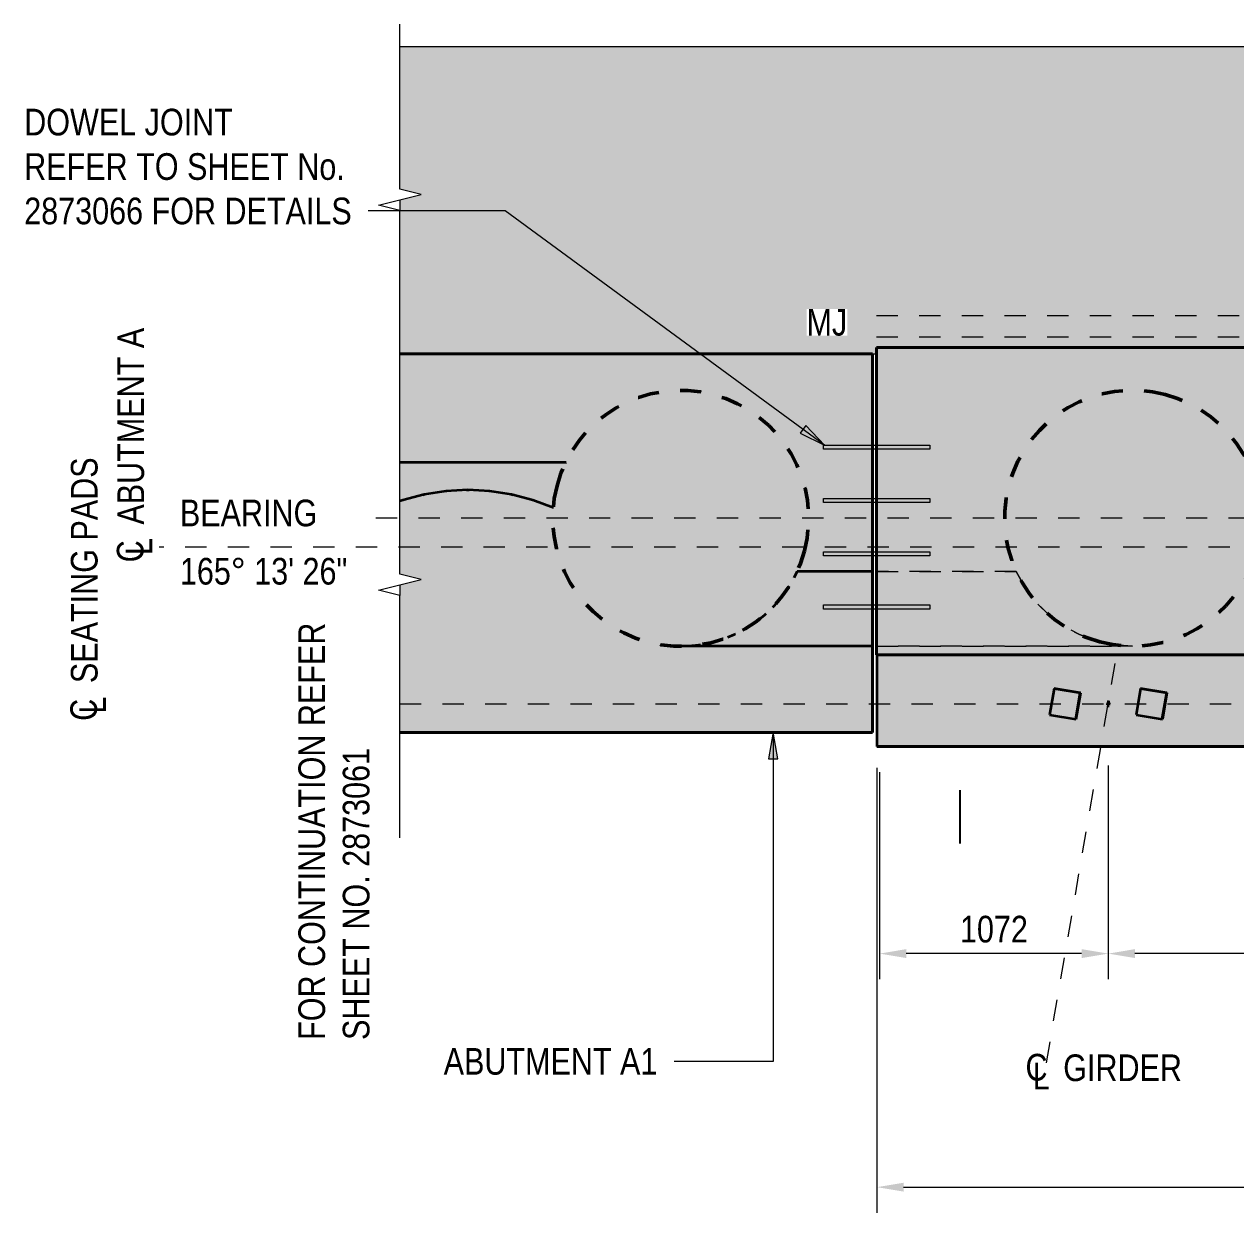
# Model space of a CAD drawing. Header units: metres. Extents: x 1108 to 1189, y -511 to 24.
# Drawn here: x 1108.35 to 1114.04, y -509.66 to -504.09 of the extents above; entities that cross this region are included whole.
import ezdxf

# ---------------------------------------------------------------- set-up
doc = ezdxf.new("R2010")
doc.units = ezdxf.units.M
for name, pattern in [('JacobsCenter', [0.015, 0.009, -0.0015, 0.003, -0.0015]), ('JacobsDash_2_', [0.0045, 0.003, -0.0015]), ('JacobsGridLine', [0.0145, 0.01, -0.001, 0.0025, -0.001])]:
    doc.linetypes.add(name, pattern=pattern)
doc.layers.get('Defpoints').update_dxf_attribs({"color": 41})
for name, color, linetype, lineweight in [('A-ANNO-DIMS', 7, 'Continuous', 9), ('A-ANNO-NOTE', 7, 'Continuous', 9), ('A-DETL', 7, 'Continuous', 13), ('A-DETL-GENF', 7, 'Continuous', 9), ('A-GENM', 7, 'Continuous', 35), ('G-ANNO-TEXT', 7, 'Continuous', 9), ('S-BEAM', 7, 'Continuous', 50), ('S-FNDN', 7, 'Continuous', 50), ('S-FNDN-HDLN', 7, 'JacobsDash_2_', 18), ('S-GRID', 7, 'Continuous', 9)]:
    doc.layers.add(name, color=color, linetype=linetype, lineweight=lineweight)
doc.styles.add('Arial Narrow_1', font='ARIALN.TTF', dxfattribs={"height": 0.125})
doc.styles.add('Arial Narrow_2', font='ARIALN.TTF', dxfattribs={"height": 0.0025})
doc.dimstyles.new('Dimension_Standard_O__mm__1', dxfattribs={"dimscale": 0.3048, "dimtxt": 0.127929, "dimasz": 0.410105, "dimexe": 0.393701, "dimexo": 0.246063, "dimgap": 0.246063, "dimtad": 1, "dimdec": 0, "dimlfac": 1000, "dimzin": 0, "dimdsep": 46, "dimtxsty": 'Arial Narrow_1', "dimsah": 1, "dimcen": 0.09, "dimaunit": 1, "dimadec": 4, "dimazin": 0, "dimtfac": 1, "dimtdec": 4, "dimtix": 1, "dimtmove": 0, "dimatfit": 3, "dimfxl": 1, "dimtvp": 1, "dimtfill": 1, "dimtolj": 1, "dimtzin": 0, "dimlwd": 18, "dimlwe": 18, "dimarcsym": 2})
doc.dimstyles.new('Dimension_Standard_T__mm_', dxfattribs={"dimscale": 0.3048, "dimtxt": 0.127929, "dimasz": 0.410105, "dimexe": 0.393701, "dimexo": 0.246063, "dimgap": 0.164042, "dimtad": 1, "dimdec": 0, "dimlfac": 1000, "dimzin": 0, "dimdsep": 46, "dimtxsty": 'Arial Narrow_1', "dimsah": 1, "dimcen": 0.09, "dimaunit": 1, "dimadec": 4, "dimazin": 0, "dimtfac": 1, "dimtdec": 4, "dimtix": 1, "dimtmove": 0, "dimatfit": 3, "dimfxl": 1, "dimtvp": 1, "dimtolj": 1, "dimtzin": 0, "dimlwd": 18, "dimlwe": 18, "dimarcsym": 2})

# ---------------------------------------------------------------- blocks, each defined once
blk = doc.blocks.new('T2DPAA-T2D-C3S-RS-M3D-100334_rvt-1-DRG-2873062 - ABUTMENT A CONCRETE PLAN')
at = {"layer": 'A-ANNO-NOTE', "color": 253, "lineweight": 25, "true_color": 0xa3a3a3}
blk.add_line((1112.7425, -507.9332), (1112.7424, -507.6832), dxfattribs=at)
blk.add_line((1112.7425, -507.9332), (1112.7424, -507.6832), dxfattribs=at)
blk = doc.blocks.new('01_SFO_FRP_Pile_CastInPlace_CS_BR08 - CAST-IN-PLACE PILE - 1200-8660909-DRG-2873062 - ABUTMENT A CONCRETE PLAN')
at = {"layer": 'S-FNDN', "color": 253, "linetype": 'JacobsDash_2_', "true_color": 0xa6a6a6}
for start, end in [(90, 270), (270, 90)]:
    blk.add_arc((0, 0), 0.6, start, end, dxfattribs=at)
blk = doc.blocks.new('05_SFO_BPE_Twin_Pedestal_Sq125_CS_BR13-1 - 525 Wide Pedestal _125L x 125W x20H_-5992202-DRG-2873062 - ABUTMENT A CONCRETE PLAN')
at = {"layer": 'S-FNDN-HDLN', "color": 250, "lineweight": 35, "true_color": 0x393939}
for p, q in [((1113.4277, -507.2762), (1113.4375, -507.2779)), ((1113.4375, -507.2779), (1113.4349, -507.2932)), ((1113.4375, -507.2779), (1113.4401, -507.2631)), ((1113.4391, -507.2687), (1113.4375, -507.2779)), ((1113.4474, -507.2796), (1113.4375, -507.2779))]:
    blk.add_line(p, q, dxfattribs=at)
blk = doc.blocks.new('01_SFO_FRP_Pile_CastInPlace_CS_BR08 - CAST-IN-PLACE PILE - 1200-8661114-DRG-2873062 - ABUTMENT A CONCRETE PLAN')
at = {"layer": 'S-FNDN', "color": 253, "linetype": 'JacobsDash_2_', "true_color": 0x9e9e9e}
for start, end in [(90, 270), (270, 90)]:
    blk.add_arc((0, 0), 0.6, start, end, dxfattribs=at)
blk = doc.blocks.new('03_SFR_ACS_Abutment_BR08_Retaining wall CS - ABUTMENT SOUTH WEST_B08-7985321-DRG-2873062 - ABUTMENT A CONCRETE PLAN')
at = {"layer": 'S-BEAM', "color": 252, "lineweight": 40, "true_color": 0x888888}
for p, q in [((1112.3325, -505.6375), (1110.1147, -505.6368)), ((1112.3317, -505.6375), (1112.3311, -507.4125)), ((1112.332, -507.4125), (1112.3325, -505.6375)), ((1112.3325, -505.6375), (1112.332, -505.6375)), ((1110.1147, -507.4118), (1112.332, -507.4125)), ((1112.3311, -507.4125), (1112.332, -507.4125))]:
    blk.add_line(p, q, dxfattribs=at)
blk = doc.blocks.new('20_SFR_WSC_ShotcreteWall_ArchFlatBack_Datum - ArchWall_PileSize_1200-8657810-DRG-2873062 - ABUTMENT A CONCRETE PLAN')
at = {"layer": 'A-GENM', "color": 252, "true_color": 0x888888}
for p, q in [((0.6962, -0.6862), (0.6911, -0.6846)), ((0.7981, -0.7129), (0.7885, -0.7109)), ((0.902, -0.7287), (0.89, -0.7274)), ((1.0064, -0.7335), (0.9936, -0.7335)), ((1.11, -0.7274), (1.098, -0.7287)), ((1.2115, -0.7109), (1.2019, -0.7129)), ((1.3089, -0.6846), (1.3038, -0.6862)), ((0.5396, -0.8623), (0.5392, -0.8633)), ((1.3191, -0.8633), (0.5392, -0.8633))]:
    blk.add_line(p, q, dxfattribs=at)
at = {"layer": 'A-GENM', "color": 252, "true_color": 0x888888, "flags": 128}
for points in [[(0.5984, -0.6493), (0.6947, -0.6857), (0.7946, -0.7122), (0.8968, -0.7281), (1, -0.7335), (1.1032, -0.7281), (1.2054, -0.7122), (1.3053, -0.6857), (1.3194, -0.6811)], [(0.5681, -0.7932), (0.5676, -0.7945), (0.5672, -0.7958)]]:
    blk.add_lwpolyline(points, dxfattribs=at)
blk = doc.blocks.new('BREAK LINE - INPUT VIEW SCALE_R13 - Std Break-8849537-DRG-2873062 - ABUTMENT A CONCRETE PLAN')
at = {"layer": 'A-DETL-GENF'}
blk.add_line((17.4538, 0), (8.7769, 0), dxfattribs=at)
blk = doc.blocks.new('BREAK LINE - INPUT VIEW SCALE_R13 - Std Break-6137991-DRG-2873062 - ABUTMENT A CONCRETE PLAN')
at = {"layer": 'A-DETL-GENF', "color": 252, "true_color": 0x888888}
for p, q in [((1.062, 0.1), (1.037, 0)), ((1.112, -0.1), (1.062, 0.1)), ((1.037, 0), (0.1044, 0)), ((1.137, 0), (1.112, -0.1)), ((2.2739, 0), (1.137, 0))]:
    blk.add_line(p, q, dxfattribs=at)
blk = doc.blocks.new('BREAK LINE - INPUT VIEW SCALE_R13 - Std Break-9217716-DRG-2873062 - ABUTMENT A CONCRETE PLAN')
at = {"layer": 'A-DETL-GENF', "color": 252, "true_color": 0x888888}
for p, q in [((0.6979, 0.1), (0.6729, 0)), ((0.7479, -0.1), (0.6979, 0.1)), ((0.6729, 0), (-0.1, 0)), ((1.5459, 0), (0.7729, 0)), ((0.7729, 0), (0.7479, -0.1))]:
    blk.add_line(p, q, dxfattribs=at)
blk = doc.blocks.new('CS_Annot_Centreline Symbol2 - CS_Annot_Centreline Symbol-5074296-DRG-2873062 - ABUTMENT A CONCRETE PLAN')
at = {"layer": 'A-ANNO-NOTE', "char_height": 0.0025, "attachment_point": 1, "style": 'Arial Narrow_2'}
for s, insert, width in [('C  ', (-0.00109, 0.00476), 0.0044093), ('L', (-0.00041, 0.00392), 0.0019241)]:
    blk.add_mtext(s, dxfattribs=dict(at, insert=insert, width=width))
blk = doc.blocks.new('DIMBLOCK17-DRG-2873062 - ABUTMENT A CONCRETE PLAN')
at = {"layer": 'A-ANNO-DIMS', "color": 0, "lineweight": 18, "transparency": 16777216}
for p, q in [((1113.4375, -507.5665), (1113.4375, -508.5691)), ((1115.4663, -507.5689), (1115.4663, -508.5691)), ((1115.3413, -508.4491), (1113.5625, -508.4491))]:
    blk.add_line(p, q, dxfattribs=at)
at = {"layer": 'A-ANNO-DIMS', "color": 0, "transparency": 16777216}
for points in [[(1113.5625, -508.4282), (1113.5625, -508.4699), (1113.4375, -508.4491)], [(1115.3413, -508.4282), (1115.3413, -508.4699), (1115.4663, -508.4491)]]:
    blk.add_solid(points, dxfattribs=at)
at = {"layer": 'Defpoints', "color": 0, "transparency": 16777216}
for p in [(1113.4375, -507.4915), (1115.4663, -507.4939), (1113.4375, -508.4491)]:
    blk.add_point(p, dxfattribs=at)
at = {"layer": 'A-ANNO-DIMS', "color": 0, "lineweight": 18, "transparency": 16777216, "insert": (1114.4519, -508.3352), "char_height": 0.125, "width": 0.380132, "attachment_point": 5, "style": 'Arial Narrow_1'}
blk.add_mtext('\\A1;2029', dxfattribs=at)
blk = doc.blocks.new('DIMBLOCK18-DRG-2873062 - ABUTMENT A CONCRETE PLAN')
at = {"layer": 'A-ANNO-DIMS', "color": 0, "lineweight": 18, "transparency": 16777216}
for p, q in [((1113.4375, -507.5665), (1113.4375, -508.5691)), ((1112.365, -507.5978), (1112.365, -508.5691)), ((1113.3125, -508.4491), (1112.49, -508.4491))]:
    blk.add_line(p, q, dxfattribs=at)
at = {"layer": 'A-ANNO-DIMS', "color": 0, "transparency": 16777216}
for points in [[(1112.49, -508.4282), (1112.49, -508.4699), (1112.365, -508.4491)], [(1113.3125, -508.4282), (1113.3125, -508.4699), (1113.4375, -508.4491)]]:
    blk.add_solid(points, dxfattribs=at)
at = {"layer": 'Defpoints', "color": 0, "transparency": 16777216}
for p in [(1112.365, -507.5228), (1113.4375, -507.4915), (1112.365, -508.4491)]:
    blk.add_point(p, dxfattribs=at)
at = {"layer": 'A-ANNO-DIMS', "color": 0, "lineweight": 18, "transparency": 16777216, "insert": (1112.9013, -508.3352), "char_height": 0.125, "width": 0.380132, "attachment_point": 5, "style": 'Arial Narrow_1'}
blk.add_mtext('\\A1;1072', dxfattribs=at)
blk = doc.blocks.new('DIMBLOCK19-DRG-2873062 - ABUTMENT A CONCRETE PLAN')
at = {"layer": 'A-ANNO-DIMS', "color": 0, "lineweight": 18, "transparency": 16777216}
for p, q in [((1129.0029, -506.6239), (1129.0029, -509.6642)), ((1112.3525, -507.5787), (1112.3525, -509.6642)), ((1112.4775, -509.5442), (1128.8779, -509.5442))]:
    blk.add_line(p, q, dxfattribs=at)
at = {"layer": 'A-ANNO-DIMS', "color": 0, "transparency": 16777216}
for points in [[(1112.4775, -509.5233), (1112.4775, -509.565), (1112.3525, -509.5442)], [(1128.8779, -509.5233), (1128.8779, -509.565), (1129.0029, -509.5442)]]:
    blk.add_solid(points, dxfattribs=at)
at = {"layer": 'Defpoints', "color": 0, "transparency": 16777216}
for p in [(1129.0029, -506.5489), (1112.3525, -507.5037), (1129.0029, -509.5442)]:
    blk.add_point(p, dxfattribs=at)
at = {"layer": 'A-ANNO-DIMS', "color": 0, "lineweight": 18, "transparency": 16777216, "insert": (1120.6777, -509.4053), "char_height": 0.125, "width": 0.475164, "attachment_point": 5, "style": 'Arial Narrow_1', "bg_fill": 3, "box_fill_scale": 1.1, "bg_fill_color": 256, "bg_fill_true_color": 13158600, "bg_fill_transparency": 0}
blk.add_mtext('\\A1;16650', dxfattribs=at)

msp = doc.modelspace()

# ---------------------------------------------------------------- hatches: boundary and pattern name
at = {"layer": 'A-DETL-GENF'}
h = msp.add_hatch(dxfattribs=at)
h.set_pattern_fill('FP_1', color=256, style=0, pattern_type=2)
h.set_pattern_definition([(0, (937.04, -1733.145), (0.15875, 0.15875), [0.15875, -0.15875])])
h.paths.add_polyline_path([(1112.3513, -505.6375), (1112.3513, -505.6079), (1143.1172, -505.6079), (1143.1172, -504.1961), (1137.5458, -504.1961), (1137.5102, -504.4005), (1137.4905, -504.3971), (1137.4485, -504.4122), (1137.4041, -504.416), (1137.3601, -504.4084), (1137.3196, -504.3897), (1137.2508, -504.333), (1137.2103, -504.3143), (1137.1663, -504.3067), (1137.1219, -504.3105), (1137.0799, -504.3256), (1137.0602, -504.3222), (1137.0822, -504.1961), (1135.4184, -504.1961), (1135.3934, -504.2961), (1135.3434, -504.0961), (1135.3184, -504.1961), (1118.8915, -504.1961), (1118.8665, -504.2961), (1118.8165, -504.0961), (1118.7915, -504.1961), (1110.1147, -504.1961), (1110.1147, -504.8646), (1110.2147, -504.8896), (1110.1147, -504.9146), (1110.1147, -505.6368), (1112.3325, -505.6375)])
h.paths.add_polyline_path([(1127.084, -504.796), (1127.0756, -504.7946), (1127.0678, -504.791), (1127.0546, -504.7802), (1127.0468, -504.7766), (1127.0383, -504.7751), (1127.0279, -504.7766), (1127.0218, -504.7788), (1127.002, -504.7754), (1127.0124, -504.7155), (1127.1306, -504.7359), (1127.1203, -504.7958), (1127.1006, -504.7924), (1127.0921, -504.7953), (1127.087, -504.7958)])
h.paths.add_polyline_path([(1126.947, -504.796), (1126.9386, -504.7946), (1126.9308, -504.791), (1126.9176, -504.7802), (1126.9098, -504.7766), (1126.9013, -504.7751), (1126.8909, -504.7766), (1126.8848, -504.7788), (1126.8651, -504.7754), (1126.8754, -504.7155), (1126.9936, -504.7359), (1126.9833, -504.7958), (1126.9636, -504.7924), (1126.9555, -504.7953), (1126.95, -504.7958)])
h.paths.add_polyline_path([(1124.9067, -504.7879), (1124.8961, -504.7861), (1124.8864, -504.7817), (1124.8699, -504.7681), (1124.8601, -504.7636), (1124.8496, -504.7618), (1124.8383, -504.763), (1124.8289, -504.7664), (1124.8092, -504.7627), (1124.8195, -504.7031), (1124.9574, -504.7269), (1124.9471, -504.7867), (1124.9274, -504.7834), (1124.9173, -504.787)])
h.paths.add_polyline_path([(1132.9281, -504.7879), (1132.9175, -504.7861), (1132.9078, -504.7817), (1132.8912, -504.7681), (1132.8815, -504.7636), (1132.871, -504.7618), (1132.8596, -504.763), (1132.8502, -504.7664), (1132.8306, -504.7627), (1132.8408, -504.7031), (1132.9788, -504.7269), (1132.9685, -504.7867), (1132.9488, -504.7834), (1132.9387, -504.787)])
h.paths.add_polyline_path([(1133.2832, -504.7879), (1133.2727, -504.7861), (1133.2629, -504.7817), (1133.2464, -504.7681), (1133.2367, -504.7636), (1133.2261, -504.7618), (1133.2148, -504.763), (1133.2054, -504.7664), (1133.1857, -504.7627), (1133.196, -504.7031), (1133.334, -504.7269), (1133.3237, -504.7867), (1133.3039, -504.7834), (1133.2939, -504.787)])
h.paths.add_polyline_path([(1133.1056, -504.7879), (1133.0951, -504.7861), (1133.0854, -504.7817), (1133.0688, -504.7681), (1133.0591, -504.7636), (1133.0485, -504.7618), (1133.0372, -504.763), (1133.0278, -504.7664), (1133.0081, -504.7627), (1133.0184, -504.7031), (1133.1564, -504.7269), (1133.1461, -504.7867), (1133.1264, -504.7834), (1133.1163, -504.787)])
h.paths.add_polyline_path([(1117.1257, -504.7831), (1117.113, -504.7809), (1117.1013, -504.7756), (1117.0815, -504.7592), (1117.0698, -504.7539), (1117.0572, -504.7517), (1117.0444, -504.7529), (1117.0323, -504.7572), (1117.0126, -504.7538), (1117.0177, -504.7238), (1117.1754, -504.751), (1117.1702, -504.781), (1117.1505, -504.7776), (1117.1385, -504.782)])
h.paths.add_polyline_path([(1116.9532, -504.7534), (1116.9405, -504.7512), (1116.9289, -504.7458), (1116.909, -504.7295), (1116.8973, -504.7242), (1116.8847, -504.722), (1116.8701, -504.7238), (1116.8598, -504.7275), (1116.8402, -504.7238), (1116.8453, -504.6941), (1117.003, -504.7212), (1116.9978, -504.7513), (1116.9781, -504.7479), (1116.966, -504.7522), (1116.959, -504.7529)])
h.paths.add_polyline_path([(1116.7807, -504.7237), (1116.7681, -504.7215), (1116.7564, -504.7161), (1116.7366, -504.6998), (1116.7249, -504.6945), (1116.7122, -504.6923), (1116.6976, -504.6941), (1116.6874, -504.6978), (1116.6677, -504.6941), (1116.6728, -504.6644), (1116.8305, -504.6915), (1116.8253, -504.7216), (1116.8056, -504.7182), (1116.7935, -504.7225), (1116.7866, -504.7231)])
at = {"layer": 'A-DETL-GENF', "true_color": 0xc0c0c0, "transparency": 33554509}
for points in [[(1112.0284, -507.4118), (1112.3325, -507.4118), (1112.3325, -505.6375), (1110.1147, -505.6375), (1110.1147, -506.6701), (1110.2147, -506.6951), (1110.1147, -506.7201), (1110.1147, -507.4118), (1111.9848, -507.4118)], [(1112.3525, -507.4781), (1143.1167, -507.4779), (1143.1157, -507.0479), (1112.3525, -507.0479)]]:
    msp.add_hatch(color=9, dxfattribs=at).paths.add_polyline_path(points)
at = {"layer": 'A-DETL-GENF', "true_color": 0xc0c0c0, "transparency": 33554499}
h = msp.add_hatch(color=9, dxfattribs=at)
h.paths.add_polyline_path([(1143.1162, -507.0479), (1143.1162, -505.6079), (1112.3525, -505.6079), (1112.3525, -507.0479), (1143.1157, -507.0479)])
h.paths.add_polyline_path([(1129.0029, -506.5429), (1128.8529, -506.5429), (1128.8533, -506.532), (1128.8545, -506.5211), (1128.8565, -506.5103), (1128.8593, -506.4997), (1128.8628, -506.4893), (1128.8671, -506.4793), (1128.8721, -506.4695), (1128.8789, -506.4586), (1128.8842, -506.4512), (1128.8912, -506.4428), (1128.8988, -506.4349), (1128.907, -506.4276), (1128.9157, -506.4209), (1128.9248, -506.4149), (1128.9343, -506.4095), (1128.9443, -506.4049), (1128.9545, -506.401), (1128.965, -506.3978), (1128.9758, -506.3954), (1128.9865, -506.3938), (1128.9975, -506.393), (1129.0029, -506.3933), (1129.0029, -506.5374)])
h.paths.add_polyline_path([(1129.0029, -506.6929), (1129.0029, -506.5429), (1129.1529, -506.5429), (1129.1522, -506.5576), (1129.1513, -506.5648), (1129.1493, -506.5755), (1129.1466, -506.5861), (1129.143, -506.5965), (1129.1387, -506.6066), (1129.1337, -506.6163), (1129.128, -506.6257), (1129.1217, -506.6346), (1129.1146, -506.643), (1129.107, -506.6509), (1129.0989, -506.6582), (1129.0902, -506.6649), (1129.0793, -506.672), (1129.0715, -506.6763), (1129.0616, -506.681), (1129.0514, -506.6849), (1129.0409, -506.688), (1129.0302, -506.6904), (1129.0141, -506.6925), (1129.0084, -506.6928)])
at = {"layer": 'G-ANNO-TEXT'}
for points in [[(1112.1063, -506.0652), (1112.0185, -505.9735), (1111.9925, -506.009)], [(1111.8654, -507.4108), (1111.8434, -507.5358), (1111.8875, -507.5358)]]:
    msp.add_hatch(color=256, dxfattribs=at).paths.add_polyline_path(points)

# ---------------------------------------------------------------- linework, layer by layer
at = {"layer": 'A-DETL', "lineweight": 18}
for p, q in [((1110.1147, -504.9146), (1110.1147, -504.9646)), ((1110.1147, -505.6368), (1112.3513, -505.6375)), ((1112.3513, -505.6375), (1112.3513, -505.6079)), ((1112.3513, -505.6079), (1112.3525, -505.6079)), ((1112.1013, -506.0646), (1112.3525, -506.0646)), ((1112.1013, -506.0846), (1112.1013, -506.0646)), ((1112.3525, -506.0846), (1112.1013, -506.0846)), ((1112.1013, -506.3146), (1112.3525, -506.3146)), ((1112.1013, -506.3346), (1112.1013, -506.3146)), ((1112.3525, -506.3346), (1112.1013, -506.3346)), ((1112.1013, -506.5646), (1112.3525, -506.5646)), ((1112.1013, -506.5846), (1112.1013, -506.5646)), ((1112.3525, -506.5846), (1112.1013, -506.5846)), ((1112.1013, -506.8146), (1112.3525, -506.8146)), ((1112.1013, -506.8346), (1112.1013, -506.8146)), ((1112.3525, -506.8346), (1112.1013, -506.8346))]:
    msp.add_line(p, q, dxfattribs=at)
at = {"layer": 'A-DETL', "color": 164, "linetype": 'JacobsDash_2_', "lineweight": 9, "true_color": 0x002699}
for p, q in [((1112.3513, -505.4579), (1126.3665, -505.4579)), ((1112.3513, -505.5579), (1126.3665, -505.5579))]:
    msp.add_line(p, q, dxfattribs=at)
at = {"layer": 'A-DETL', "color": 7, "lineweight": 9, "true_color": 0xffffff}
for p, q in [((1112.3325, -505.6375), (1110.1147, -505.6375)), ((1112.3325, -507.4118), (1112.3325, -505.6375)), ((1110.1147, -506.7201), (1110.1147, -506.7701)), ((1110.1147, -507.4118), (1112.3325, -507.4118))]:
    msp.add_line(p, q, dxfattribs=at)
at = {"layer": 'A-DETL', "color": 250, "lineweight": 18, "true_color": 0x323232}
for p, q in [((1112.3525, -505.6079), (1143.1162, -505.6079)), ((1112.3525, -506.0646), (1112.6013, -506.0646)), ((1112.6013, -506.0846), (1112.3525, -506.0846)), ((1112.6013, -506.0646), (1112.6013, -506.0846)), ((1112.3525, -506.3146), (1112.6013, -506.3146)), ((1112.6013, -506.3346), (1112.3525, -506.3346)), ((1112.6013, -506.3146), (1112.6013, -506.3346)), ((1112.3525, -506.5646), (1112.6013, -506.5646)), ((1112.6013, -506.5646), (1112.6013, -506.5846)), ((1112.6013, -506.5846), (1112.3525, -506.5846)), ((1112.3525, -506.8146), (1112.6013, -506.8146)), ((1112.6013, -506.8346), (1112.3525, -506.8346)), ((1112.6013, -506.8146), (1112.6013, -506.8346))]:
    msp.add_line(p, q, dxfattribs=at)
at = {"layer": 'A-DETL', "color": 252, "linetype": 'JacobsDash_2_', "lineweight": 18, "true_color": 0x909090}
for p, q in [((1112.3525, -507.0077), (1112.3525, -506.6577)), ((1112.3525, -506.6577), (1112.3525, -507.0077)), ((1112.3525, -506.6577), (1113.0061, -506.6577)), ((1113.0061, -506.6577), (1112.3525, -506.6577)), ((1113.5515, -507.0077), (1112.3525, -507.0077)), ((1112.3525, -507.0077), (1113.5515, -507.0077))]:
    msp.add_line(p, q, dxfattribs=at)
at = {"layer": 'A-DETL', "color": 250, "lineweight": 35, "true_color": 0x323232}
msp.add_line((1143.1157, -507.0479), (1112.3525, -507.0479), dxfattribs=at)
at = {"layer": 'A-DETL', "lineweight": 35}
for p, q in [((1112.3525, -507.0479), (1112.3525, -507.4781)), ((1112.3525, -507.4781), (1143.1167, -507.4779))]:
    msp.add_line(p, q, dxfattribs=at)
at = {"layer": 'A-DETL', "linetype": 'JacobsCenter', "lineweight": 18}
for p, q in [((1113.1475, -508.9615), (1113.4709, -507.0839)), ((1110.1147, -507.2779), (1143.3395, -507.2779))]:
    msp.add_line(p, q, dxfattribs=at)
at = {"layer": 'A-DETL', "color": 252, "linetype": 'JacobsDash_2_', "lineweight": 18, "true_color": 0x909090, "flags": 128}
for points in [[(1113.0061, -506.6577), (1113.0472, -506.7327), (1113.0985, -506.8011), (1113.159, -506.8615), (1113.2275, -506.9127), (1113.3026, -506.9536), (1113.3827, -506.9835), (1113.4662, -507.0016), (1113.5515, -507.0077)], [(1113.5515, -507.0077), (1113.4662, -507.0016), (1113.3827, -506.9835), (1113.3026, -506.9536), (1113.2275, -506.9127), (1113.159, -506.8615), (1113.0985, -506.8011), (1113.0472, -506.7327), (1113.0061, -506.6577)]]:
    msp.add_lwpolyline(points, dxfattribs=at)
at = {"layer": 'A-GENM', "color": 252, "true_color": 0x888888}
for p, q in [((1111.9778, -506.6581), (1111.9635, -506.6874)), ((1112.3314, -506.658), (1111.9778, -506.6581)), ((1112.3314, -507.008), (1112.3314, -506.658)), ((1112.3314, -507.008), (1111.4325, -507.0083)), ((1111.4403, -507.0082), (1111.4332, -507.0083))]:
    msp.add_line(p, q, dxfattribs=at)
at = {"layer": 'A-GENM', "color": 252, "true_color": 0x888888, "flags": 128}
for points in [[(1111.9412, -506.7262), (1111.9368, -506.7331), (1111.9184, -506.7601)], [(1111.8908, -506.7954), (1111.8855, -506.8015), (1111.8634, -506.8256)], [(1111.7632, -506.9088), (1111.7565, -506.9132), (1111.7285, -506.9301)], [(1111.831, -506.8566), (1111.825, -506.862), (1111.7997, -506.8827)], [(1111.6887, -506.9508), (1111.6814, -506.9541), (1111.6512, -506.9669)], [(1111.5256, -507.001), (1111.5178, -507.0022), (1111.4851, -507.0059)], [(1111.6089, -506.9817), (1111.6013, -506.984), (1111.5696, -506.9924)]]:
    msp.add_lwpolyline(points, dxfattribs=at)
at = {"layer": 'G-ANNO-TEXT'}
for p, q in [((1109.9869, -504.9671), (1109.9662, -504.9671)), ((1110.6093, -504.9671), (1109.9869, -504.9671)), ((1112.0185, -505.9735), (1111.9925, -506.009)), ((1112.1063, -506.0652), (1112.0185, -505.9735)), ((1111.9925, -506.009), (1112.1063, -506.0652)), ((1111.8654, -507.4108), (1111.8434, -507.5358)), ((1111.8875, -507.5358), (1111.8654, -507.4108)), ((1111.8654, -507.4108), (1111.8654, -508.9543)), ((1111.8434, -507.5358), (1111.8875, -507.5358)), ((1111.578, -508.9543), (1111.401, -508.9543)), ((1111.8654, -508.9543), (1111.578, -508.9543))]:
    msp.add_line(p, q, dxfattribs=at)
at = {"layer": 'S-BEAM', "lineweight": 40}
for p, q in [((1112.3513, -505.6079), (1112.3525, -505.6079)), ((1112.3513, -507.0479), (1112.3513, -505.6079)), ((1112.3525, -507.0479), (1112.3513, -507.0479))]:
    msp.add_line(p, q, dxfattribs=at)
at = {"layer": 'S-BEAM', "color": 250, "lineweight": 40, "true_color": 0x323232}
msp.add_line((1112.3525, -505.6079), (1126.3643, -505.6079), dxfattribs=at)
at = {"layer": 'S-BEAM', "color": 251, "lineweight": 40, "true_color": 0x5c5c5c}
msp.add_line((1126.3643, -507.0479), (1112.3525, -507.0479), dxfattribs=at)
at = {"layer": 'S-BEAM', "color": 250, "lineweight": 40, "true_color": 0x393939}
msp.add_line((1126.3646, -507.4779), (1112.3525, -507.4779), dxfattribs=at)
at = {"layer": 'S-FNDN', "color": 250, "lineweight": 35, "true_color": 0x393939}
for p, q in [((1113.1833, -507.2057), (1113.1621, -507.3289)), ((1113.3064, -507.2269), (1113.1833, -507.2057)), ((1113.1836, -507.2057), (1113.3068, -507.2269)), ((1113.1836, -507.2057), (1113.1836, -507.2057)), ((1113.2852, -507.3501), (1113.3064, -507.2269)), ((1113.3068, -507.2269), (1113.2856, -507.3501)), ((1113.3068, -507.2269), (1113.3064, -507.2269)), ((1113.5891, -507.2057), (1113.5679, -507.3289)), ((1113.7123, -507.2269), (1113.5891, -507.2057)), ((1113.5894, -507.2057), (1113.5895, -507.2057)), ((1113.5895, -507.2057), (1113.7126, -507.2269)), ((1113.691, -507.3501), (1113.7123, -507.2269)), ((1113.7126, -507.2269), (1113.6914, -507.3501)), ((1113.7126, -507.2269), (1113.7123, -507.2269)), ((1113.1621, -507.3289), (1113.2852, -507.3501)), ((1113.2856, -507.3501), (1113.2852, -507.3501)), ((1113.5679, -507.3289), (1113.691, -507.3501)), ((1113.6914, -507.3501), (1113.691, -507.3501))]:
    msp.add_line(p, q, dxfattribs=at)
at = {"layer": 'S-GRID', "linetype": 'JacobsGridLine', "lineweight": 18}
for p, q in [((1144.1022, -506.4077), (1109.9876, -506.4077)), ((1144.4081, -506.5429), (1108.9857, -506.5429))]:
    msp.add_line(p, q, dxfattribs=at)

# ---------------------------------------------------------------- block references
at = {"lineweight": 5}
msp.add_blockref('T2DPAA-T2D-C3S-RS-M3D-100334_rvt-1-DRG-2873062 - ABUTMENT A CONCRETE PLAN', (0, 0), dxfattribs=at)
at = {"layer": 'A-ANNO-NOTE', "xscale": 50.00000000000001, "yscale": 50.00000000000001, "zscale": 50.00000000000001, "rotation": 89.9999999999999}
for p in [(1109.0257, -506.5602), (1108.8076, -507.3032)]:
    msp.add_blockref('CS_Annot_Centreline Symbol2 - CS_Annot_Centreline Symbol-5074296-DRG-2873062 - ABUTMENT A CONCRETE PLAN', p, dxfattribs=at)
at = {"layer": 'A-ANNO-NOTE', "xscale": 50.00000000000001, "yscale": 50.00000000000001, "zscale": 50.00000000000001}
msp.add_blockref('CS_Annot_Centreline Symbol2 - CS_Annot_Centreline Symbol-5074296-DRG-2873062 - ABUTMENT A CONCRETE PLAN', (1113.1039, -509.1572), dxfattribs=at)
at = {"layer": 'A-DETL-GENF', "color": 252, "true_color": 0x888888, "rotation": 269.9999999999945}
for name, p in [('BREAK LINE - INPUT VIEW SCALE_R13 - Std Break-9217716-DRG-2873062 - ABUTMENT A CONCRETE PLAN', (1110.1147, -504.1917)), ('BREAK LINE - INPUT VIEW SCALE_R13 - Std Break-6137991-DRG-2873062 - ABUTMENT A CONCRETE PLAN', (1110.1147, -505.6331))]:
    msp.add_blockref(name, p, dxfattribs=at)
at = {"layer": 'A-DETL-GENF', "rotation": 180}
msp.add_blockref('BREAK LINE - INPUT VIEW SCALE_R13 - Std Break-8849537-DRG-2873062 - ABUTMENT A CONCRETE PLAN', (1127.5684, -504.1961), dxfattribs=at)
at = {"layer": 'A-GENM', "color": 252, "true_color": 0x888888, "rotation": 180.0058847100325}
msp.add_blockref('20_SFR_WSC_ShotcreteWall_ArchFlatBack_Datum - ArchWall_PileSize_1200-8657810-DRG-2873062 - ABUTMENT A CONCRETE PLAN', (1111.4339, -507.0082), dxfattribs=at)
at = {"layer": 'S-BEAM', "color": 252, "lineweight": 40, "true_color": 0x888888}
msp.add_blockref('03_SFR_ACS_Abutment_BR08_Retaining wall CS - ABUTMENT SOUTH WEST_B08-7985321-DRG-2873062 - ABUTMENT A CONCRETE PLAN', (0, 0), dxfattribs=at)
at = {"layer": 'S-FNDN', "color": 253, "linetype": 'JacobsDash_2_', "true_color": 0x9e9e9e, "rotation": 255.223888888889}
msp.add_blockref('01_SFO_FRP_Pile_CastInPlace_CS_BR08 - CAST-IN-PLACE PILE - 1200-8661114-DRG-2873062 - ABUTMENT A CONCRETE PLAN', (1111.4323, -506.4083), dxfattribs=at)
at = {"layer": 'S-FNDN', "color": 253, "linetype": 'JacobsDash_2_', "true_color": 0xa6a6a6, "rotation": 345.2238888888885}
msp.add_blockref('01_SFO_FRP_Pile_CastInPlace_CS_BR08 - CAST-IN-PLACE PILE - 1200-8660909-DRG-2873062 - ABUTMENT A CONCRETE PLAN', (1113.5515, -506.4077), dxfattribs=at)
at = {"layer": 'S-FNDN-HDLN', "color": 250, "lineweight": 35, "true_color": 0x393939}
msp.add_blockref('05_SFO_BPE_Twin_Pedestal_Sq125_CS_BR13-1 - 525 Wide Pedestal _125L x 125W x20H_-5992202-DRG-2873062 - ABUTMENT A CONCRETE PLAN', (0, 0), dxfattribs=at)

# ---------------------------------------------------------------- texts
at = {"layer": 'A-ANNO-NOTE', "char_height": 0.125, "attachment_point": 1, "rotation": 90, "style": 'Arial Narrow_1', "bg_fill": 3, "box_fill_scale": 1, "bg_fill_color": 256, "bg_fill_true_color": 13158600, "bg_fill_transparency": 0}
for s, insert in [('ABUTMENT A', (1108.7904, -506.4377)), ('SEATING PADS', (1108.5722, -507.1807))]:
    msp.add_mtext(s, dxfattribs=dict(at, insert=insert))
at = {"layer": 'G-ANNO-TEXT', "char_height": 0.125, "attachment_point": 1, "style": 'Arial Narrow_1', "bg_fill": 3, "box_fill_scale": 1, "bg_fill_color": 256, "bg_fill_true_color": 13158600, "bg_fill_transparency": 0}
for s, insert in [('DOWEL JOINT', (1108.3534, -504.4879)), ('REFER TO SHEET No. ', (1108.3534, -504.6963)), ('2873066 FOR DETAILS', (1108.3534, -504.9046)), ('BEARING', (1109.0835, -506.3207)), ('165° 13\' 26"', (1109.0835, -506.5938)), ('ABUTMENT A1', (1110.3206, -508.8918))]:
    msp.add_mtext(s, dxfattribs=dict(at, insert=insert))
at = {"layer": 'G-ANNO-TEXT', "char_height": 0.125, "attachment_point": 1, "rotation": 90, "style": 'Arial Narrow_1', "bg_fill": 3, "box_fill_scale": 1, "bg_fill_color": 256, "bg_fill_true_color": 13158600, "bg_fill_transparency": 0}
for s, insert in [('FOR CONTINUATION REFER ', (1109.6392, -508.8538)), ('SHEET NO. 2873061', (1109.8475, -508.8538))]:
    msp.add_mtext(s, dxfattribs=dict(at, insert=insert))

# ---------------------------------------------------------------- dimensions: what is measured, and where the dimension line sits
at = {"layer": 'A-ANNO-DIMS', "lineweight": 18}
for base, p1, p2, override, picture, middle in [((1112.365, -508.4491), (1113.4375, -507.4915), (1112.365, -507.5228), {"dimpost": '<>', "dimfxl": 1.072955}, 'DIMBLOCK18-DRG-2873062 - ABUTMENT A CONCRETE PLAN', (1112.9013, -508.3352)), ((1113.4375, -508.4491), (1115.4663, -507.4939), (1113.4375, -507.4915), {"dimpost": '<>', "dimfxl": 2.028808}, 'DIMBLOCK17-DRG-2873062 - ABUTMENT A CONCRETE PLAN', (1114.4519, -508.3352))]:
    dim = msp.add_linear_dim(base=base, p1=p1, p2=p2, angle=360, dimstyle='Dimension_Standard_T__mm_', override=override, dxfattribs=at)
    dim.commit()
    dim.dimension.update_dxf_attribs({"geometry": picture, "text_midpoint": middle})

# ---------------------------------------------------------------- next in the draw order: texts
at = {"layer": 'A-ANNO-NOTE', "insert": (1113.2264, -508.9219), "char_height": 0.125, "attachment_point": 1, "style": 'Arial Narrow_1', "bg_fill": 3, "box_fill_scale": 1, "bg_fill_color": 256, "bg_fill_true_color": 13158600, "bg_fill_transparency": 0}
msp.add_mtext('GIRDER', dxfattribs=at)
at = {"layer": 'G-ANNO-TEXT', "insert": (1112.0224, -505.4264), "char_height": 0.125, "attachment_point": 1, "style": 'Arial Narrow_1', "bg_fill": 3, "box_fill_scale": 1, "bg_fill_color": 256, "bg_fill_true_color": 13158600, "bg_fill_transparency": 0}
msp.add_mtext('MJ', dxfattribs=at)

# ---------------------------------------------------------------- next in the draw order: linework, layer by layer
at = {"layer": 'G-ANNO-TEXT'}
msp.add_line((1112.1063, -506.0652), (1110.6093, -504.9671), dxfattribs=at)

# ---------------------------------------------------------------- next in the draw order: dimensions: what is measured, and where the dimension line sits
at = {"layer": 'A-ANNO-DIMS', "lineweight": 18}
dim = msp.add_linear_dim(base=(1129.0029, -509.5442), p1=(1112.3525, -507.5037), p2=(1129.0029, -506.5489), angle=0, dimstyle='Dimension_Standard_O__mm__1', override={"dimpost": '<>', "dimfxl": 16.677813}, dxfattribs=at)
dim.commit()
dim.dimension.update_dxf_attribs({"geometry": 'DIMBLOCK19-DRG-2873062 - ABUTMENT A CONCRETE PLAN', "text_midpoint": (1120.6777, -509.4053)})

doc.saveas('drawing.dxf')
